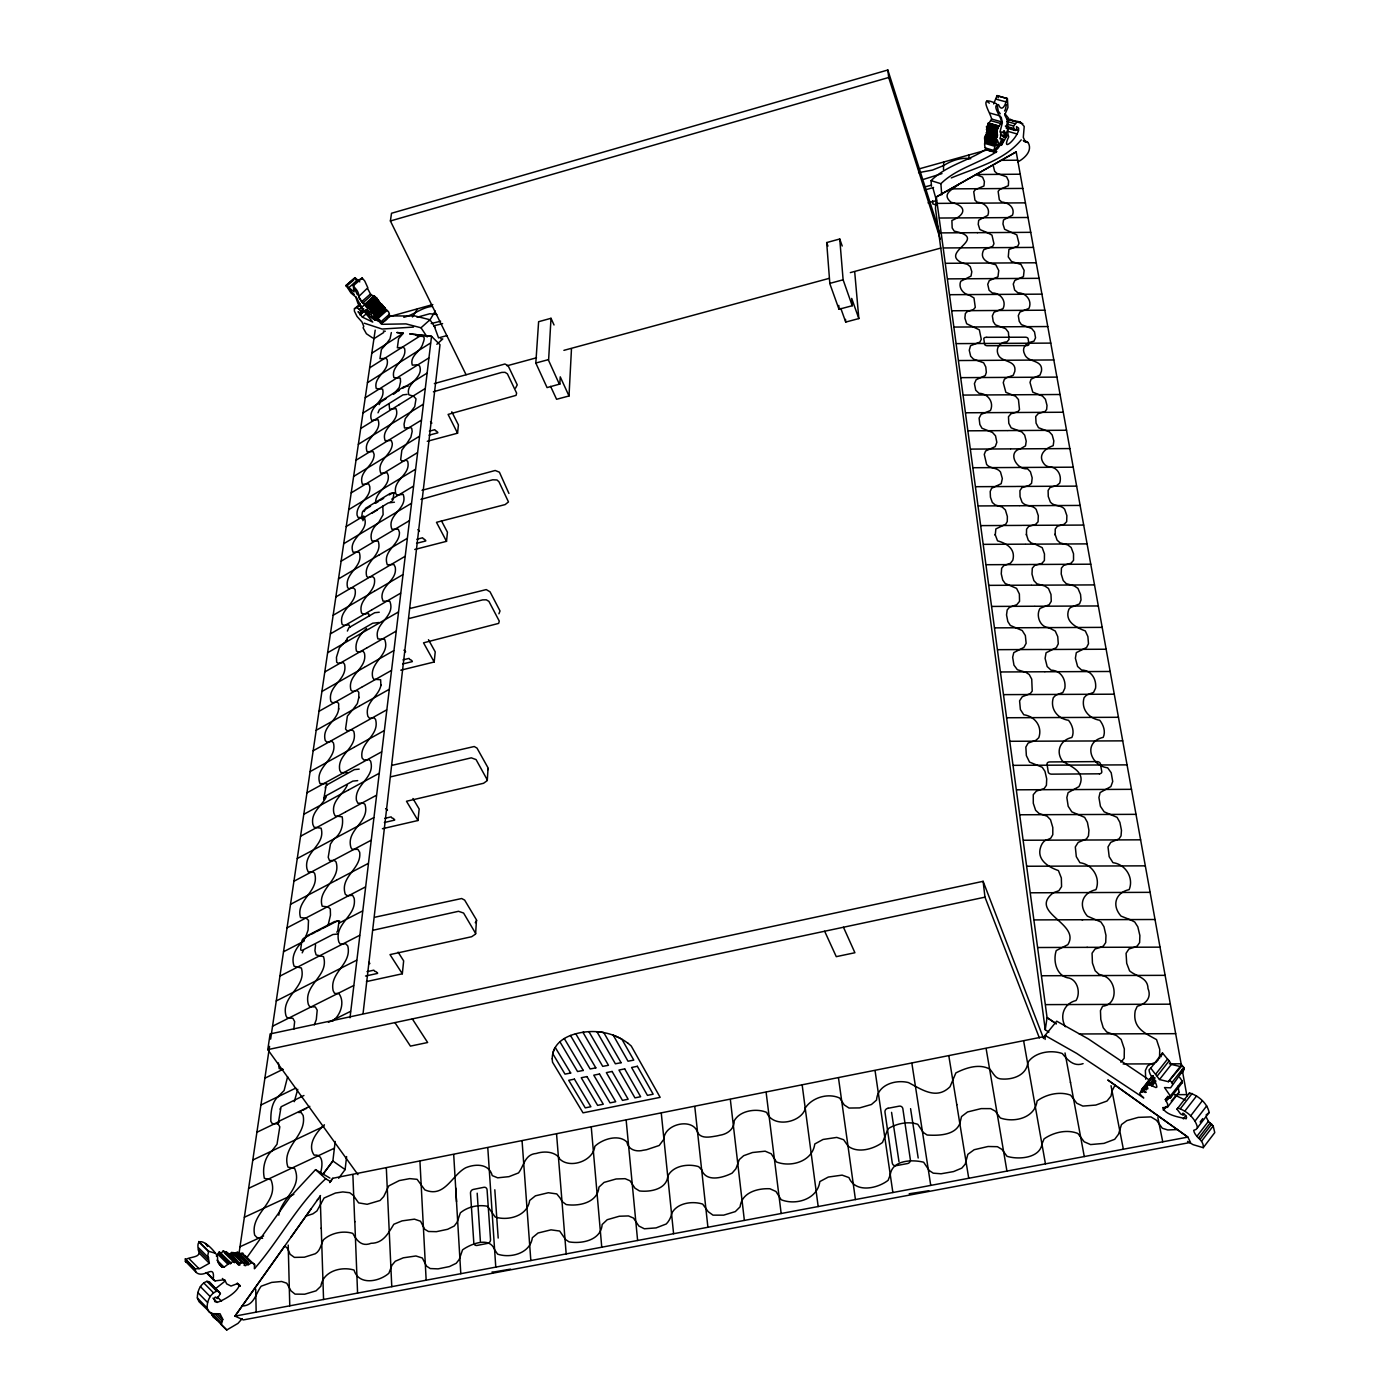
<?xml version="1.0" encoding="UTF-8"?>
<svg xmlns="http://www.w3.org/2000/svg" width="1400" height="1400" viewBox="0 0 1400 1400"><rect width="100%" height="100%" fill="white"/><g stroke="black" fill="none" stroke-linecap="round" stroke-linejoin="round"><path stroke-width="1.5" d="M993.65 103.915L997.045 95.603L1007.405 98.595L1007.947 107.485L1005.148 113.942L1008.788 118.528C1007.545 125.02 1006.653 130.445 1008.7 136.885C999.985 155.383 1020.127 135.275 1018.587 128.048L1016.505 126.56L1016.803 129.255L1013.967 130.165L1013.53 125.965L1017.065 122.08L1020.215 121.957L1024.222 126.438L1023.295 137.375L1025.43 141.89L1028.108 142.537C1032.903 150.798 1024.502 158.445 1017.695 161.98M278.127 1124.112L281.085 1106.77L303.922 1095.5M280.192 1109.483L280.192 1108.467M1181.547 1066.153L1016.19 151.883L993.055 164.938L994.665 171.343L996.993 173.407L1006.6 176.803L1008.578 181.055L1008.35 185.692L999.863 189.403L998.13 191.398L999.32 199.798L1001.665 202.02C1008.438 202.528 1015.227 207.585 1012.55 215.093L1007.895 217.612M1055.18 535.01L1055.233 529.06L1057.315 526.295L1064.175 524.265L1066.678 521.675L1066.87 515.602L1064.665 509.25C1061.043 504.525 1053.972 506.765 1050.35 502.058L1048.267 496.492L1048.11 490.438L1050.053 487.515L1056.947 485.415L1059.695 483.123C1062.145 475.615 1057.543 466.952 1049.283 466.9A7.578 4.76 6 0 1 1044.382 464.275C1037.033 455.438 1045.082 448.42 1053.185 445.69L1053.832 440.947L1052.188 434.945L1049.335 431.848L1038.502 427.7L1036.07 423.15L1035.703 416.535L1038.24 413.63L1044.977 411.565L1046.658 409.465L1047.007 405.44L1045.432 399.297L1042.51 396.078L1032.763 392.14L1030.015 382.428L1031.082 379.172L1040.025 375.043L1041.477 371.07C1043.14 359.223 1027.6 362.898 1024.66 354.235C1020.828 346.797 1027.565 342.3 1033.918 341.25L1035.545 337.838L1034.513 331.922L1031.695 328.527L1021.405 324.625L1019.235 321.352L1018.308 315.63L1019.953 312.06L1028.93 308.42C1032.517 300.632 1025.903 292.74 1017.87 292.793L1014.632 290.01L1013.267 284.043L1014.825 280.438L1023.453 276.57L1024.135 270.375L1020.985 264.477L1011.465 261.45L1008.28 256.935L1008.91 249.515L1017.8 246.155L1019.007 243.477L1016.82 234.885L1004.605 229.25L1002.96 223.965L1003.467 220.028L1007.79 217.63M358.767 697.988L358.838 692.423L357.42 690.655L355.11 690.9M302.19 952.858L303.87 949.498L332.938 934.5L338.082 934.01M303.993 939.925L305.672 936.565L334.618 921.55L339.727 921.06M986.545 126.543L996.485 129.36L997.5 134.627L987.017 131.845L986.545 126.543L988.47 125.545L988.663 123.13L999.18 126.105L1001.56 121.852C1001.245 116.532 991.165 104.983 998.498 104.632C1002.155 113.4 1006.075 103.6 1007.02 98.315M996.625 103.862C976.972 94.132 990.01 111.37 991.62 119.053L988.837 123.27M1005.917 133.298L1005.9 133.718A6.02 3.833 -72.5 0 1 1005.708 134.925L1004.675 136.815A9.31 5.915 -72.6 0 1 1004.097 137.445M219.275 1251.88L216.37 1256.115M220.255 1254.207C228.043 1265.373 235.287 1258.757 224.07 1267.193L222.075 1267.227L219.258 1264.428M278.39 1062.915L279.195 1068.602L283.203 1069.408M338.59 709.345L338.695 703.745L337.312 701.977L332.57 702.8L330.873 701.383C327.075 685.615 347.76 680.12 344.61 664.475L343.315 662.497L338.537 663.32L336.665 662.27L336.455 657.265L339.412 647.745L344.33 642.74A7.07 3.325 -48.4 0 0 347.165 639.485M323.715 799.523L326.165 785.295L354.34 769.615L359.17 769.125M325.325 788.043L325.36 787.028M1026.462 535.15L1026.568 529.218L1028.685 526.452L1035.562 524.405L1038.065 521.815L1038.31 515.707L1036.175 509.373C1032.64 504.665 1025.623 506.905 1022.053 502.215L1020.04 496.685L1019.935 490.63L1021.913 487.673L1028.79 485.59L1031.572 483.332L1032.185 477.89L1030.418 471.748L1027.495 468.773C1016.505 470.085 1007.002 452.008 1020.32 448.84M1153.267 1075.655C1145.34 1083.477 1146.757 1084.457 1147.877 1088.693C1147.212 1089.305 1143.328 1089.76 1149.207 1083.267M360.132 303.87L354.428 308.805L354.375 311.062L357.035 316.435L362.005 322L363.773 326.34L363.108 327.845L366.415 333.76L372.733 337.995M494.812 1189.773L498.19 1238.055M943.495 169.593L943.688 162.015M345.957 641.148L347.498 637.788L372.697 623.21L379.085 622.51M1159.515 1058.47L1159.743 1049.388L1156.54 1039.623C1144.92 1033.078 1132.163 1028.072 1135.225 1010.765L1137.255 1006.267C1145.55 1004.167 1151.938 997.903 1148 988.505C1147.825 977.217 1136.1 976.587 1129.572 970.847L1126.703 963.322L1126.072 953.312L1128.925 948.972L1134.507 947.222M347.375 631.05L348.915 627.69L374.71 612.727L379.243 612.238M477.19 1193.203L480.392 1241.45M357.473 294.928L354.007 287.507M361.9 279.352L362.233 278.04L364.787 281.067L367.832 287.752L358.785 296.502L361.585 301.77L367.85 305.743L376.723 297.938L378.595 301.14L369.705 308.998L371.035 311.168L380.502 303.59L385.507 308.717L376.547 317.345L379.785 320.005L380.537 323.295L382.62 324.293L405.983 323.89L421.015 327.775L427.158 336.963M362.88 520.695L364.35 517.37L388.36 502.898L394.415 502.215M364.158 511.595L365.627 508.27L390.197 493.448L394.502 492.957M378.017 412.825L379.453 409.535L402.99 394.87L407.102 394.38M379.19 404.582L380.608 401.293L404.058 386.645L408.152 386.155M222.075 1267.227L217.752 1262.188L217.455 1256.255C211.855 1246.315 194.023 1231.877 198.695 1251.303C201.495 1258.775 185.028 1256.203 185.308 1261.155L186.218 1262.345M185.15 1259.072L194.933 1268.977L196 1272.25C204.085 1279.618 215.303 1262.1 213.202 1279.618L215.075 1280.877L224.7 1279.705L226.642 1283.852L231 1286.057L236.39 1284.01L239.47 1284.71C237.825 1292.078 224.875 1299.638 217.175 1302.403L214.725 1301.528L214.27 1298.168L215.32 1297.047L217.298 1298.57L220.395 1293.582L209.388 1281.77L206.903 1281.332C200.305 1283.712 197.19 1291.342 197.365 1297.957L198.975 1301.65L211.418 1313.655L220.062 1313.778L222.775 1319.395L221.305 1324.715L226.748 1330L238.017 1323.368L242.148 1318.642M381.762 304.203L372.295 312.27L376.547 317.345M667.782 1176.403C666.488 1189.283 650.352 1192.205 639.485 1190.945L635.005 1188.197L629.983 1180.743L625.1 1178.678L616.122 1178.975L604.065 1182.405L598.938 1187.13C597.73 1202.6 579.058 1206.572 566.142 1204.543L561.995 1201.428L556.57 1134.14M1004.78 113.942L1004.78 114.117A9.485 6.003 -72.9 0 0 1004.78 115.133L1007.335 120.015L1007.125 123.742A10.29 6.545 -72.7 0 1 1006.477 125.878L1006.285 126.367M571.462 349.09L569.012 395.973L556.587 399.28L550.585 386.348M931.49 186.2L931.07 180.653L940.887 183.697C956.55 168.315 979.125 163.45 996.625 151.655C984.672 151.97 983.692 146.668 985.145 140.928L984.76 139.982C981.995 125.913 1011.972 143.045 986.37 133.91M996.135 138.705L995.05 143.798C996.765 145.04 991.358 150.518 996.625 151.655M988.033 124.705C996.03 127.558 996.87 128.765 999.18 126.105M559.825 384.055L547.067 387.59L535.815 363.037L538.615 321.703L551.005 318.29L548.59 360.395L559.055 383.495L559.808 384.213L560.245 376.845L569.012 395.973M375.62 502.968C375.078 491.558 389.795 487.358 388.238 475.44L387.135 472.71L380.783 473.218C376.023 460.32 392.578 454.983 392.297 443.293L391.3 440.475L385.158 440.685C380.223 427.245 400.977 422.065 395.973 408.537L389.672 409.342L389.06 404.338M391.352 332.588L390.058 338.765L386.207 344.05M1187.55 1141.385L1193.045 1144.64L1203.248 1147.685C1204.245 1139.862 1194.918 1137.553 1193.693 1130.36L1196.23 1129.328L1209.145 1112.562C1207.413 1103.288 1198.295 1095.5 1189.493 1092.962L1176.998 1109.185L1180.568 1113.875L1183.193 1115.188L1182.895 1113.158L1184.225 1113.91L1186.623 1117.217L1186.203 1118.757C1179.01 1117.165 1165.623 1115.153 1162.648 1107.645L1167.39 1107.365L1179.062 1092.368L1178.013 1086.12M986.317 137.935L985.408 138.88L986.248 140.175M366.415 981.592L402.325 973.788L390.005 954.608L471.66 936.722L475.597 934.045L476.49 919.905L464.642 900.095L461.668 898.52L374.85 917.227M382.41 828.73L417.988 820.505L406.49 801.255L483.543 783.282L487.27 780.605L488.075 767.918L476.998 748.09L474.215 746.515L392.297 765.275M211.418 1313.655L208.722 1311.642L207.112 1307.95C206.938 1301.3 210.07 1293.653 216.702 1291.22L219.188 1291.658M229.67 1254.155C256.2 1281.193 221.463 1248.852 230.912 1254.645C232.015 1250.672 233.642 1254.803 237.65 1252.265L247.555 1261.943L247.852 1265.145L251.773 1262.572L254.468 1264.06L254.398 1268.767C279.44 1240.207 297.15 1204.77 325.727 1178.783L330.505 1181.582M510.58 1269.135L493.22 1272.092M995.243 535.308L995.855 528.92L1005.743 524.23L1007.283 521.5L1007.352 516.46L1005.392 509.968L1002.225 507.045L995.12 504.91L992.303 502.425L990.447 497.21L990.203 491.452L991.62 488.285L1001.21 483.683L1002.33 478.555L1000.493 471.975C996.94 467.18 990.29 468.965 986.632 464.502L984.27 454.387L985.6 451.01L995.26 446.582L996.835 442.33L995.523 435.803L992.477 432.46L981.977 428.243L979.842 424.463L979.108 418.11L981.05 414.418L990.465 410.498C994.28 402.185 987.77 393.382 979.02 393.33L975.712 390.197L974.417 383.652L976.132 379.733L985.267 375.55L986.335 372.382L985.792 366.975L983.675 362.828L973.507 359.135L970.69 356.283L969.255 350.28L970.498 345.765L979.895 342.108L981.278 339.29L979.352 329.84L966.665 323.733L964.88 318.08L965.352 313.512L967.453 311.447L973.297 309.68L975.292 307.387L973.98 297.955L968.748 294.858M402.325 973.788L403.655 960.873L398.09 952.14M417.988 820.505L419.16 808.99L412.93 798.508M400.767 670.197L434.192 661.99L435.225 651.875L428.47 639.695M414.75 549.483L446.512 541.327L447.44 532.21L441.455 520.817M427.28 441.28L457.555 433.195L458.412 424.935L451.798 411.81M488.215 768.512L487.9 769.685M293.825 1029.21L294.648 1021.58L292.863 1018.255L287.28 1017.887L285.985 1015.77C280.595 995.75 307.037 987.595 301.368 968.012L294.105 966.245C290.412 956.042 296.713 946.715 303.975 940.135M476.648 920.5L475.248 922.74M338.66 1178.275L345.118 1169.578L346.605 1156.557M363.09 1013.303L440.002 344.75L431.533 336.315L409.938 333.953L431.533 336.315L350 1017.8M995.295 150.623L997.273 148.942A4.462 2.835 -72.3 0 0 997.762 148.523L1001.98 142.607A3.64 2.31 -72.4 0 0 1002.26 141.155L1001.42 139.982L1000.405 142.327A14.455 9.223 -72.4 0 1 999.845 143.605L999.32 144.357A19.705 12.495 -72 0 0 998.725 144.725L994.525 150.22M358.82 296.38C358.575 285.145 344.68 287.613 362.233 278.04L353.238 285.845L354.113 291.848L346.08 285.425L354.988 277.672L359.783 281.873M335.195 1141.455L332.868 1160.985L322.77 1174.565M385.402 309.54C393.575 312.76 386.977 321.195 380.537 323.295M244.877 1256.447L242.707 1252.983L239.05 1255.047M1006.408 104.527L1005.428 109.218A10.062 6.405 -73 0 1 1004.745 110.67L1004.57 110.985M287.63 1076.705L284.095 1090.547L277.988 1096.725M959.858 1123.377L961.538 1116.57L967.558 1111.95L981.172 1108.608L990.692 1108.625L995.312 1111.18L1000.317 1117.97C1014.528 1123.01 1035.072 1117.865 1037.085 1100.925C1046.325 1094.24 1059.73 1091.142 1070.615 1095.15L1076.81 1103.252L1082.865 1106.087L1095.78 1105.072L1106.962 1101.065L1110.987 1096.112L1112.055 1091.055M1048.862 1032.15L1045.257 1029.735L1047.06 1017.59L936.303 196.963L993.055 164.938M357.963 1174.653L267.785 1049.632L270.113 1033.935L983.115 881.317L1043.578 1038.52M466.06 374.692L390.39 220.972L391.527 213.255L887.827 70L939.977 233.485M238.735 1255.362L269.57 1046.413M270.637 1039.115L375.2 330.137M315.56 944.755L314.93 950.705L316.102 954.905L323.505 956.655C329.507 976.273 302.873 984.462 308.368 1004.447L309.662 1006.618L315.332 1006.95L317.205 1010.188L316.295 1019.655L314.3 1024.87M370.825 310.485L379.75 302.523L378.595 301.14M379.75 302.523L380.415 303.572M1042.002 1143.905L1044.068 1138.882C1053.465 1132.337 1067.045 1129.047 1077.913 1133.51L1084.195 1141.805L1090.582 1144.57L1103.97 1143.38L1114.733 1139.285L1118.513 1134.21L1121.47 1124.568L1126.825 1120.63L1138.217 1117.392L1150.957 1116.903L1156.523 1120.297L1162.315 1128.243L1167.757 1129.975L1177.312 1129.555L1187.847 1137.097L1190.507 1142.435L243.32 1319.92L234.973 1316.123L284.97 1245.703M194.933 1268.977L200.235 1268.4L209.352 1263.273L207.83 1255.222L208.653 1251.285L215.355 1253.245M320.652 1172.587C322.368 1166.392 323.977 1153.898 314.142 1155.14C306.81 1144.815 316.505 1132.005 324.398 1124.778M847.98 1146.023C857.605 1153.653 873.233 1149.225 882.49 1142.47L887.915 1129.118A17.168 16.468 -53.6 0 1 889.21 1128.033C897.715 1123.342 908.425 1121.12 917.77 1124.305L923.265 1132.425L927.115 1135.015C938.123 1135.75 955.273 1135.47 959.858 1123.43M1041.985 1144.045C1039.885 1158.325 1018.22 1159.865 1007.02 1156.295L1001.928 1149.4L997.413 1146.688L988.067 1146.495L974.19 1149.715L967.837 1154.335L965.212 1164.17L961.8 1168.125L953.575 1171.572L941.062 1173.778L933.24 1173.165L929.25 1170.54L923.65 1162.227C913.062 1159.515 893.218 1159.725 890.452 1173.672A14.77 14.123 -58.6 0 1 890.295 1174.705L888.125 1180.305C877.345 1188.705 855.4 1193.342 848.96 1177.592L842.117 1175.125L828.31 1177.05L819.822 1181.582C817.565 1199.188 795.935 1205.663 781.218 1199.748L775.95 1191.487L769.913 1188.757C757.418 1188.145 741.668 1192.59 740.11 1206.818L735.315 1211.595L723.678 1215.148L713.003 1215.148L708.207 1211.7L702.678 1204.105C692.335 1200.763 676.883 1202.898 671.633 1213.555C671.212 1216.932 668.99 1221.29 666.242 1223.985L656.093 1227.905L644.35 1228.78L638.837 1225.998L633.447 1218.035L628.477 1215.935L619.308 1216.233L607.215 1219.715L602.157 1224.51C601.003 1240.19 582.032 1244.092 569.048 1241.87L565.6 1239.56L559.668 1231.038L551.023 1229.847L538.055 1232.998L532.35 1237.74C530.233 1253.368 510.668 1258.565 497.613 1254.138L494.655 1249.797A14.63 12.88 -62.9 0 1 494.252 1248.8C488.688 1236.392 470.173 1244.355 462.543 1249.868L459.218 1259.475L456.225 1263.29L449.452 1266.562L438.078 1268.873L430.238 1268.557L426.493 1266.09L422.328 1258.005L415.94 1255.975L403.322 1257.812L395.308 1261.225L391.947 1265.233L388.885 1273.248C379.137 1281.84 358.715 1285.725 354.043 1270.062C341.233 1266.125 322.963 1271.235 320.88 1286.215L316.067 1290.835L304.71 1294.212L295.05 1294.125L290.99 1290.852L286.773 1283.222L281.645 1281.49L271.688 1282.4L261.188 1286.197C255.535 1293.635 254.432 1305.658 242.112 1306.043M294.297 1101.678L297.745 1089.288M1152.847 1076.828C1147.755 1078.648 1146.67 1090.582 1142.295 1089.252L1141.578 1089.568C1147.877 1095.307 1133.195 1088.413 1143.765 1097.967L1076.722 1053.413L1045.047 1035.457L1056.703 1021.178L1088.377 1038.94L1149.82 1080.328M223.982 1252.072L223.37 1250.725L220.535 1254.102M227.623 1254.523L228.34 1253.438L228.585 1255.17M367.85 305.743L369.705 308.998M220.43 1253.578L219.293 1252.055L229.46 1262.222M358.89 697.13L357.368 703.57L352.66 709.852M338.713 708.488C337.767 721.07 321.598 726.267 325.203 740.442L326.865 742.175L331.905 741.3L333.445 742.962C337.645 759.535 313.775 767.253 320.005 783.65L324.467 783.633A7.56 3.728 -50.2 0 1 327.338 784.84M278.775 1215.2C281.085 1198.557 303.1 1187.882 294.648 1168.493L287.945 1167.127C280.945 1146.618 307.142 1135.767 303.135 1115.45L301.175 1112.528L298.252 1112.405M956.795 1104.775L948.85 1056.02M663.915 1139.11C664.125 1124.007 692.965 1117.148 697.602 1132.477C701.207 1139.215 710.395 1136.94 716.45 1135.995A56.962 52.255 -52.9 0 0 719.81 1135.243C727.282 1134.175 734.405 1129.065 734.178 1120.928C739.62 1110.533 756.613 1107.96 766.675 1112.44C772.782 1127.805 799.102 1123.203 804.808 1110.007M374.727 319.812C369.757 316.925 371.683 314.65 371.56 313.933C367.797 308.822 361.428 307.842 369.793 314.79M985.95 137.252L995.855 140.123M958.37 184.502C953.558 189.175 940.66 193.532 951.002 202.248C967.155 206.115 966.017 214.742 951.895 220.465L952.175 227.973L954.24 231.157C990.71 238.718 937.352 252.14 962.815 263.183M1146.74 1083.95C1152.392 1086.418 1147.3 1083.757 1155.962 1087.572L1156.89 1087.03C1156.085 1080.293 1149.505 1076.618 1149.033 1069.862L1150.765 1068.165L1159.498 1079.523L1168.335 1081.693L1180.217 1066.52L1182.038 1065.365L1183.752 1067.43L1184.26 1068.812L1170.575 1087.835L1164.52 1087.572L1170.382 1096.06L1170.523 1097.81L1165.307 1099.525L1167.653 1104.005L1167.39 1107.365M381.027 684.688C379.225 696.692 364.158 702.082 367.85 716.275L369.46 718.253L374.115 717.815L375.567 719.46C380.012 735.805 359.118 742.175 362.075 757.942L363.93 760.008L369.092 759.64L370.615 761.215C375.533 777.91 354.235 784.385 356.422 800.258L357.892 803.25L363.125 803.128L364.945 804.3C370.493 822.202 345.433 829.447 350.998 847.735L352.363 849.433L357.858 849.31L359.678 852.197C361.9 869.015 339.465 876.383 345.293 894.267L347.252 895.65L352.642 895.335L354.165 898.292C357.192 916.265 333.725 923.178 338.817 941.955L340.287 944.142L345.73 943.757L347.795 945.998C352.17 964.53 329.123 972.265 333.165 990.727L334.547 993.317L336.787 993.58M1184.26 1068.812L1182.405 1072.663L1180.743 1073.135M1112.072 1090.915L1115.03 1085.14L1177.312 1129.555M230.125 1263.972C233.957 1258.775 236.547 1262.975 238.473 1264.9M1001.56 144.865L1003.625 139.737M985.653 135.923L996.083 138.653L996.275 136.763M663.933 1139.163L659.207 1145.48L646.712 1149.663A56.822 51.38 -54.8 0 1 643.387 1150.222C636.545 1152.112 628.215 1149.908 626.92 1142.068C618.817 1133.842 602.28 1139.057 594.825 1146.355C593.163 1161.615 568.715 1169.332 559.142 1158.36M323.733 798.508L325.325 796.163L352.835 781.113L357.7 780.622M278.145 1123.115L279.895 1120.788L309.838 1106.35M364.928 304.203L374.132 295.925L376.6 297.955M347.27 785.067C343.192 794.78 331.293 800.485 333.848 813.067L335.09 815.903L342.195 816.847C343.665 824.915 341.127 834.155 334.023 838.863M328.16 924.998L330.47 915.163L330.312 909.02L328.055 906.955L322.175 906.203C316.838 888.633 341.723 880.163 336.035 861.91L334.408 860.492L329.507 860.562L328.213 857.308L330.418 844.113L333.918 838.933M326.392 796.512C322.14 806.12 310.467 811.93 312.865 824.442L314.09 827.242L321.108 828.205C325.955 845.233 303.59 851.655 306.933 868.718L308.192 871.92L312.988 871.885L314.615 873.32C320.005 891.503 295.312 899.938 300.51 917.525L306.338 918.295L308.507 920.377L308.088 930.055L305.165 938.438M1008.648 127.75L1007.387 131.197L1017.292 134.032M805.157 1108.188L804.72 1109.413M1100.557 947.345L1103.375 946.05L1105.72 942.55L1105.965 935.358L1103.97 926.695L1100.943 922.023L1087.345 916.125C1077.457 904.365 1083.355 892.465 1095.972 889.648C1100.82 877.94 1092.56 864.343 1079.943 862.715L1076.303 856.66L1075.322 846.93L1078.175 842.415L1086.47 838.95L1088.465 835.887L1088.938 830.305L1087.415 822.343L1084.65 817.372L1071.805 811.86L1068.182 806.278L1066.852 797.58L1068.095 792.645L1078.962 786.625C1086.663 772.398 1071.682 766.885 1062.477 761.11C1055.145 751.065 1060.727 739.847 1071.892 737.468C1074.587 731.78 1072.295 724.938 1068.533 720.317C1057.682 718.673 1049.807 708.96 1053.325 697.69L1055.757 695.222L1062.88 692.475L1064.858 688.205C1066.135 679.087 1060.535 670.337 1051.068 670.163L1047.165 666.558L1045.1 658.367L1046.062 652.785L1056.388 647.605L1058.278 643.825L1057.752 636.615L1055.267 631.05L1048.653 627.62M247.555 1261.943C237.737 1262.922 242.235 1266.965 230.598 1253.035M508.935 493.43L499.415 472.202L495.198 470.488L422.012 490.315M995.435 141.225L995.488 143.045L996.572 142.748A3.36 2.135 -72.4 0 0 996.8 142.24L996.678 140.84L985.53 138.355M1003.502 137.55C1006.163 134.925 1004.553 127.172 1002.96 132.702C1000.93 129.675 999.933 135.695 1000.93 135.923C998.375 141.907 1001.613 136.588 1003.398 139.843M346.08 285.425L350.928 292.915L355.688 296.905L358.015 303.625L372.733 322.07L362.425 317.152L358.033 311.692L361.13 313.705L364.455 310.328M393.89 393.82L399.262 387.502L400.558 381.797L400.312 378.158L393.89 377.598C390.408 365.488 407.33 360.588 404.582 348.547L403.428 347.34L397.355 347.812L398.58 338.713L403.322 333.217L397.075 332.535M998.55 128.065L996.485 129.36M667.765 1176.245C672.892 1165.57 688.31 1163.418 698.635 1166.655L701.593 1169.717M1003.52 136.097L1003.608 135.957A3.325 2.117 -72.5 0 0 1003.958 134.942L1004.062 134.242A6.265 3.973 -72.5 0 0 1004.028 133.018L1003.905 131.39M805.227 1108.03C812.175 1097.39 828.275 1092.717 839.72 1098.09L844.253 1104.95L849.048 1108.047L859.582 1107.908L871.447 1104.495L876.54 1100.085C877.485 1084.755 895.457 1079.33 908.425 1082.568C921.48 1089.235 936.337 1100.4 950.04 1086.715L955.868 1072.925C965.773 1067.85 979.16 1063.37 989.642 1069.04C993.072 1072.4 994.7 1078.105 1000.16 1078.84C1011.71 1080.257 1026.515 1075.795 1027.862 1062.495C1034.705 1052.082 1051.207 1049.58 1062.285 1053.553C1067.517 1059.835 1073.608 1067.045 1083.092 1063.632M931.07 180.653C946.54 165.06 969.395 160.702 986.738 148.75M429.59 320.582L435.295 311.045M842.205 246.015L839.738 238.998L826.683 242.568L829.85 283.745L838.985 309.26L852.32 305.707L851.707 298.428L858.83 318.57L845.722 322.07L840.84 308.438M1005.165 137.567L1006.583 132.125L1003.625 137.287M240.485 1262.748L239.662 1264.235L229.688 1254.365M412.457 317.012L417.533 308.805M997.045 136.43C1000.038 130.778 970.795 131.338 997.623 135.73M839.055 309.312L838.793 305.41M1176.998 1109.185L1177.785 1108.065C1186.587 1110.69 1195.67 1118.443 1197.507 1127.735M1188.688 1094.1L1189.493 1092.962M316.96 1200.57L320.512 1195.53M291.043 1237.127L310.852 1209.18M329.683 1182.58L332.797 1178.275L1046.377 1036.158M317.748 1199.485L234.973 1316.123L1187.847 1137.097L1108.275 1080.328M330.277 1181.81L332.797 1178.275M271.863 1150.975L277.007 1144.29L279.808 1126.825L277.97 1123.727L272.352 1123.727L270.83 1121.347C270.725 1112.86 271.39 1102.938 277.918 1096.76M322.473 1174.932L332.868 1160.985L345.118 1169.578M1201.62 1141.105L1213.188 1125.985L1208.392 1121.382L1206.275 1117.165M1203.248 1147.685L1214.763 1132.6L1213.188 1125.985M1196.825 1136.467L1208.392 1121.382M1198.523 1138.148L1210.108 1123.045M1200.15 1139.233L1211.717 1124.112M1195.023 1121.068L1206.712 1105.877M1200.15 1121.977L1202.722 1118.618M1183.332 1118.915L1185.922 1115.555M1190.578 1115.975L1202.267 1100.803M1180.445 1108.59L1192.153 1093.47M1184.82 1111.145L1196.528 1095.99M1163.225 1109.938L1165.815 1106.612M1163.54 1110.182L1166.13 1106.875M1171.24 1101.013L1179.062 1092.368M1172.395 1084.02L1171.888 1082.638L1183.752 1067.43M1165.307 1099.525L1167.915 1096.2M1165.658 1100.382L1168.265 1097.04M1166.305 1101.153L1182.142 1080.957L1179.727 1077.475M1170.523 1097.81L1182.265 1082.707L1182.142 1080.957M1168.335 1081.693L1182.23 1065.4M1141.578 1089.568L1151.955 1076.355M1140.737 1091.3L1152.672 1076.023M1142.12 1090.74L1153.355 1076.46M1146.32 1086.138L1148.928 1082.812M1155.63 1074.203L1167.513 1059.1L1162.472 1052.94L1160.967 1056.825M1149.523 1084.475L1154.807 1077.37M1149.75 1084.493L1153.74 1079.365M1149.627 1085.07L1154.86 1078.42M1149.785 1085.315L1152.392 1081.99M1157.31 1075.918L1169.175 1060.797L1167.513 1059.1M1150.993 1085.053L1154.913 1080.047M1152.025 1086.068L1155.945 1081.062M1159.498 1079.523L1171.345 1064.42L1169.175 1060.797M1150.765 1068.165L1162.472 1052.94M1209.145 1112.562L1206.047 1115.013M381.01 303.66L371.665 311.5M1120.875 1062.233L1124.2 1058.225L1124.322 1048.898L1121.155 1039.447L1116.483 1035.545L1106.77 1032.028L1103.235 1027.775L1100.803 1019.515L1100.453 1010.608L1102.605 1006.25C1119.09 1004.465 1116.71 979.178 1102.71 975.555M366.572 628.512C360.22 634.27 354.305 641.707 356.405 651.035L358.312 652.015L363.125 651.192L364.438 653.188C367.71 668.798 346.955 674.293 350.91 690.043L352.625 691.477L355.058 690.935M234.955 1253.612L237.125 1253.735M377.02 299.075L368.165 307.002M1158.342 1059.748L1156.015 1062.285L1151.395 1063.877M329.91 1178.065L315.56 1169.63L289.957 1197.175L247.345 1256.938M405.685 444.938L401.835 450.222L400.662 459.812L402.045 461.125L406.192 460.233L407.68 461.282C411.162 474.793 392.892 479.377 395.605 492.905L396.533 494.988L403.183 494.375C408.433 508.83 386.33 514.587 391.877 529.218L398.317 529.288L399.455 532.298C399.928 544.95 382.13 550.725 387.31 564.76L393.942 564.497L395.255 567.192C397.495 580.475 381.01 585.008 382.007 597.747L383.023 601.125L389.812 601.3C396.13 617.137 372.908 623.455 377.895 638.89L384.615 639.31C390.845 654.885 369.267 661.938 372.68 677.303L373.713 679.28L380.625 679.718L380.905 685.545M406 444.745L410.882 437.185L412.178 431.392L411.74 428.348L410.358 427.525L404.495 428.015L404.04 424.183L405.283 418.635L410.672 412.002M378.402 522.988L383.11 514.657L382.812 506.048M1021.248 139.825C1003.485 161.053 975.748 167.755 951.283 177.923M238.28 1263.325L226.047 1251.67L224.595 1252.983L234.465 1262.712M943.6 165.567C951.283 160.633 961.572 157.028 970.76 158.725M386.172 344.085L381.412 349.44L379.96 358.68L385.91 358.348L387.1 359.467C389.882 371.578 373.047 376.39 376.267 388.535L382.602 389.13C385.84 401.695 368.918 405.912 371 418.39L371.805 420.385L373.887 420.35M498.907 613.795L500.028 610.977L490.035 591.815L486.238 589.593L410.305 608.405M560.122 1041.6L559.51 1042.142A38.955 23.853 1.4 0 0 555.608 1046.85L555.153 1047.585A54.005 33.04 1.2 0 0 552.265 1058.82M436.835 344.295L442.767 338.957L440.738 338.8M378.297 523.075C372.942 527.03 369.32 534.485 371.928 540.96L378.175 541.065C383.197 555.625 362.967 561.767 366.678 576.222L367.85 577.483L372.61 576.572L374.342 578.27C377.142 592.76 357.227 598.202 361.567 613.06L363.3 614.075L368.463 613.532L369.547 616.017M421.015 327.775L429.975 319.76L435.067 327.408M376.652 316.54L385.507 308.717M377.178 317.87L386.19 310.065M378.245 318.185L387.1 310.363M380.713 321.947L389.55 314.125M381.203 323.767L390.04 315.945L414.908 315.945L429.975 319.76M362.425 317.152L366.835 313.285M379.575 302.295L370.475 310.17L379.697 302.4M371.035 311.168L379.908 303.38M371.262 311.325L380.135 303.52M371.717 311.64L380.52 303.695M381.64 304.098L372.067 311.447M373.17 312.76L382.025 304.955M382.463 304.99L373.31 312.953M373.748 313.04L382.62 305.217M373.957 313.618L382.83 305.812M374.238 313.95L383.092 306.145M375.078 315.963C371.21 312.183 387.152 305.13 384.317 308.473M375.025 314.668L384.283 306.967M375.463 316.277L385.14 307.842M410.725 411.967L414.733 406.613L416.01 398.895L413.56 396.183L408.887 394.817C404.88 383.303 424.043 378.28 419.632 366.082L417.935 364.77M362.74 303.012L371.613 295.225L374.132 295.925M354.428 308.805L360.447 305.55M357.507 308.123L359.31 309.453L363.72 305.585M365.558 303.957L374.395 295.977M365.697 304.15L374.588 296.345M365.89 304.308L374.78 296.502M366.223 304.868L375.113 297.062M366.135 305.375L375.165 297.22M361.515 312.9L360.745 311.238L363.703 308.665M366.783 305.83L375.655 298.043M368.287 306.565L377.178 298.76M361.13 313.705L364.07 311.132M359.957 314.93L364.368 311.062M368.637 307.58L377.51 299.793M369.005 307.808L377.877 300.002M369.442 307.912L378.315 300.108M369.582 308.088L378.455 300.283M369.775 308.438L378.648 300.632M361.585 301.77L370.475 293.983L367.692 288.715M352.502 709.94L347.375 716.117L345.537 729.12L347.235 730.835L352.293 729.942L353.868 731.587C358.05 748.125 336.63 754.075 339.762 770.28L341.127 772.66L347.48 772.625M348.442 287.963L357.35 280.192M346.185 285.495L355.11 277.743M346.238 286.493L353.675 280.017M332.64 1021.125C340.533 1015.297 345.135 1002.155 339.01 993.738L337.19 993.37M224.315 1281.735L215.075 1289.05M271.793 1151.01C264.442 1157.415 262.238 1169.21 264.39 1178.345L270.953 1179.693C279.965 1202.425 249.585 1213.013 254.678 1235.132L256.953 1237.565L262.588 1238.335M1001.438 145.32L1007.212 135.31L1005.252 137.393M245.402 1262.783L244.037 1265.163L245.315 1265.705A4.777 3.08 -47.5 0 0 245.963 1265.477L247.03 1263.43L235.515 1253.087M943.583 165.585L932.4 170.1L918.575 172.673M515.585 388.062L517.247 384.877L508.077 365.645L504.927 364L434.35 383.565M1182.265 1082.707L1180.62 1083.215M360.675 428.54L399.438 404.512M373.922 338.73L383.74 332.483M371.787 353.203L402.832 333.515M369.635 367.85L421.33 335.178M367.447 382.707L430.517 343.035M365.225 397.775L428.715 358.033M362.967 413.035L381.447 401.52M382.165 401.082L385.998 398.685M393.47 394.03L396.777 391.965M398.125 391.142L399.368 390.373M402.64 388.342L426.895 373.223M398.983 404.793L425.058 388.623M433.405 391.773L501.76 372.4L505.05 372.33L507.412 373.852L516.617 393.102L516.093 395.36L448.088 414.418L457.555 433.195M358.348 444.308L423.185 404.303M356.002 460.25L421.277 420.21M353.623 476.455L419.335 436.328M351.19 492.887L417.375 452.707M348.723 509.617L415.398 469.315M370.562 506.24L364.105 510.142A2.363 1.05 -47.1 0 0 362.303 512.663L361.55 518.175A2.363 1.067 -47.1 0 0 363.142 518.56L364.578 517.685M375.322 503.352L378.735 501.287M380.45 500.255L383.688 498.295M389.27 494.9L392.332 493.062A2.363 1.067 -46.7 0 1 393.785 493.605L393.102 499.082A2.363 1.067 -46.8 0 1 392.158 500.815M372.33 513.012L377.405 509.95M389.953 502.373L391.125 501.673M564.025 1038.712L564.673 1038.328A32.357 19.845 1.4 0 1 569.87 1035.773L570.64 1035.457M346.22 526.54L363.755 516.005M391.755 499.17L413.368 486.185M983.132 217.77L978.688 220.29L978.233 224.332L979.86 229.53L987.105 232.593M996.958 136.343L987.053 133.49M343.7 543.725L411.32 503.37M420.963 499.398L462.577 487.655M341.11 561.207L409.238 520.765M338.502 578.935L379.137 554.925M379.295 554.872L407.12 538.44M335.842 596.977L404.967 556.395M333.148 615.282L374.325 591.255M374.57 591.15L402.78 574.683M330.4 633.885L371.892 609.822M372.137 609.683L400.558 593.215M327.618 652.75L369.373 628.688M369.688 628.53L398.3 612.045M324.783 671.947L366.87 647.867M367.22 647.71L396.007 631.225M321.912 691.477L364.297 667.38M364.665 667.17L393.68 650.668M1016.19 151.883L936.303 196.98L935.462 208.477L1045.257 1029.735M318.973 711.322L361.637 687.242M362.075 687.015L391.3 670.512M316.172 730.293L359.152 706.212M359.608 705.933L389.043 689.43M313.162 750.785L356.527 726.653M356.895 726.46L386.575 709.923M409.15 618.485L482.633 599.883L486.308 599.812L488.915 601.37L499.258 621.075L498.68 623.385L423.535 642.827L434.192 661.99M354.165 747.233L384.09 730.695M310.082 771.628L353.797 747.477M924.455 190.155L933.555 187.46M306.967 792.803L351.015 768.653M351.348 768.46L381.553 751.887M303.783 814.327L348.233 790.142M348.512 790.003L378.98 773.413M300.545 836.255L345.363 812.07M345.642 811.878L376.355 795.305M297.273 858.532L373.678 817.653M293.912 881.265L370.965 840.332M336.63 880.058L368.2 863.45M290.517 904.33L336.525 880.128M390.967 776.773L471.293 757.837L476.07 759.587L487.34 780.01M305.848 1108.765L306.547 1108.398M287.035 927.85L365.382 886.97M283.517 951.773L304.098 941.132M338.835 923.212L362.512 910.98M309.75 935.113L304.255 937.93A2.853 1.47 -52.2 0 0 301.858 941.08L300.703 948.955A2.87 1.488 -52.3 0 0 302.26 950.25L302.82 949.97M311.5 934.203L315 932.417M316.505 931.648L320.967 929.355M322.438 928.602L337.05 921.095A2.87 1.488 -51.9 0 1 338.887 922.145L337.838 930.002A2.87 1.505 -52 0 1 336.787 932.19M279.93 976.115L359.59 935.375M276.255 1000.965L356.615 960.225M272.527 1026.235L353.57 985.583M328.44 1022.35L350.473 1011.413M373.363 930.178L458.517 911.295L463.593 913.045L475.65 933.45M264.863 1078.21L282.625 1069.495M260.908 1105.02L295.803 1088.08M256.9 1132.267L278.74 1121.767M299.547 1111.793L301.192 1111.005M302.942 1110.148L304.588 1109.377M252.805 1160.023L323.942 1126.265M248.623 1188.337L334.075 1148.35M244.37 1217.248L293.842 1194.358M1047.462 839.702L1050.717 838.215L1052.8 834.68L1052.8 827.488L1050.507 819.718L1047.078 816.165L1039.097 813.488L1035.632 810.303L1033.288 803.285L1033.27 794.675L1036.35 791.105L1044.207 788.515L1046.413 785.33L1046.71 778.907L1044.977 771.33L1042.212 767.253L1029.525 762.09L1026.358 755.615L1025.85 747.075L1028.142 743.05L1035.877 740.337L1038.783 737.747C1042.72 726.477 1034.828 716.258 1023.767 714.753L1020.39 709.52L1019.585 700.84L1022.297 696.71L1030.19 693.683L1032.22 691.075L1031.73 679.157L1029.245 674.538L1025.972 672.385L1017.363 669.707L1013.95 665.122L1012.655 657.282L1013.775 652.628L1023.908 647.395L1026.13 643.335L1025.36 635.53L1022.227 630.543L1010.345 625.468L1007.842 621.565L1006.53 614.933L1007.195 609.928L1009.435 607.337L1016.803 604.678L1019.55 601.352L1019.375 594.003L1016.575 588.385L1005.148 583.45L1002.733 580.038L1001.262 573.86L1001.63 568.278L1003.783 565.635L1010.415 563.308L1012.795 560.227C1015.892 548.8 1006.477 543.288 997.535 540.855L995.12 534.45M240.013 1246.752L263.637 1235.955M941.972 173.6L923.72 179.305M1053.43 892.745L1058.89 890.697L1061.568 886.655L1061.34 877.957L1058.418 870.572C1048.67 867.23 1036.63 859.88 1040.498 847.613C1041.477 844.288 1043.403 840.805 1046.885 839.702M1134.612 947.222L1137.255 945.998L1139.618 942.602L1139.88 935.55L1137.815 926.817L1134.735 922.005L1129.993 919.59M1160.023 947.153L1087.013 947.345M1151.307 1063.877L1147.562 1065.96L1145.375 1070.475L1145.707 1079.225M996.118 145.495L998.148 144.043A17.938 11.357 -72.2 0 1 998.62 143.115L997.15 139.668M373.94 420.315L378.017 419.615C382.935 433.108 362.355 438.287 367.062 451.727L373.082 451.605L374.115 454.335C374.395 466.095 357.875 471.398 362.425 484.33L368.69 483.875L369.775 486.535C371.28 498.785 355.88 502.985 357.053 515.043L358.12 517.562L364.158 517.265C370.335 531.528 347.515 538.038 353.01 552.142L359.223 552.247C364.14 566.808 344.015 572.985 347.55 587.423L348.67 588.718L353.36 587.86L355.075 589.54C357.787 604.065 337.96 609.49 342.108 624.33L343.822 625.363L348.915 624.837L350 627.253M377.213 318.273L375.585 317.887A16.782 6.282 48.3 0 0 374.868 317.328L373.467 314.072M417.078 317.257L429.817 313.74L436.922 314.527M1020.39 448.84L1025.517 445.865L1026.217 441.158L1024.678 435.12L1021.895 432.005L1011.132 427.84L1008.788 423.308L1008.472 416.692L1011.01 413.787L1017.783 411.74L1019.498 409.64L1018.447 399.507L1015.578 396.252L1005.865 392.332L1003.257 382.672L1004.325 379.4L1006.512 377.755L1013.25 375.27L1014.808 371.35C1016.575 360.203 1003.03 362.53 998.795 355.793C994.77 349.02 999.408 342.002 1006.915 341.898L1008.998 339.517L1008.403 332.185L1005.655 328.72L995.382 324.817L993.248 321.562L992.355 315.875L994.017 312.252L1003.047 308.63C1006.757 300.965 1000.352 292.863 992.285 292.967L989.083 290.22L987.735 284.287L989.257 280.63L997.972 276.78L998.743 270.533L995.785 264.688C988.54 263.305 978.757 259.385 983.762 249.725L992.688 246.365L993.965 243.757L991.97 235.13L987.245 232.627M403.812 317.293C413.963 314.983 421.767 307.317 432.425 306.355M1100.382 947.345L1095.045 949.007L1092.07 953.19L1092.438 963.042L1095.15 970.743L1098.877 974.225L1102.605 975.555M1053.342 892.745C1027.6 912.73 1081.29 923.335 1067.815 944.667L1056.248 950.565C1052.73 960.942 1056.597 976.727 1069.233 978.075C1078.017 980.665 1080.625 993.475 1076.023 1000.528C1064.14 1003.433 1059.275 1015.665 1065.347 1026.725M390.39 220.972L888.702 77.49L887.827 70M431.41 423.342L431.795 423.238A6.895 5.32 7.4 0 0 431.533 422.608L430.517 421.697M440.615 321.23L431.2 323.54M388.535 316.89L432.81 304.553M918.558 169.032L987.892 149.678M433.685 325.902L442.592 323.61M446.95 335.58L438.55 337.89L434.175 325.955M928.06 202.912L936.46 200.602L932.873 187.827M419.002 531.352L419.422 531.247A7.228 5.39 6.8 0 0 419.125 530.6L417.848 529.62M931.35 185.202L925.645 186.707M507.045 365.785L536.515 357.787M563.903 350.35L829.273 278.338M850.325 272.615L940.887 248.045M535.815 363.037L548.433 359.625M829.798 283.395L843.115 279.79L839.738 238.998M305.935 1216.127L312.9 1213.835L316.925 1210.965L324.082 1198.015L335.457 1193.028L342.825 1191.925L349.72 1192.73L353.36 1195.477L358.61 1202.88L367.185 1204.297L380.047 1200.5L383.723 1196.58L388.78 1185.905L399.297 1180.568L409.78 1178.625L417.095 1179.325L424.812 1189.86C444.588 1198.365 451.727 1175.3 465.623 1167.81C475.387 1163.645 489.055 1163.505 492.24 1175.597L497.665 1177.82L508.988 1176.648L518.508 1172.92C524.02 1165.938 524.633 1154.37 536.218 1153.477C543.445 1151.185 552.633 1151.29 558.355 1156.68M429.363 431.165L434.822 429.695L435.575 430.85A7.367 5.67 7 0 1 436.38 431.025L437.797 432.39A4.253 3.29 7.1 0 1 437.745 432.863L429.047 435.172M405.16 651.928L405.598 651.805A7.63 5.425 6.2 0 0 405.283 651.175L403.935 650.178M575.312 1033.918L576.012 1033.725A36.977 22.662 1.4 0 1 582.89 1032.307L583.608 1032.185M462.963 487.567L492.73 479.798L496.983 479.972L498.96 481.775L508.48 501.935L505.155 504.577L436.485 522.322L446.512 541.327M416.57 543.322L425.705 540.977A4.48 3.325 6.5 0 0 425.74 540.505L424.252 539.122A7.735 5.74 6.5 0 0 423.412 538.947L422.625 537.775L416.885 539.262M386.96 810.39L387.415 810.267A8.138 5.46 5.6 0 0 387.082 809.62L385.648 808.622M977.322 232.68L1030.733 232.33M402.973 659.89L409.01 658.403L409.85 659.575A8.138 5.775 5.9 0 1 410.725 659.75L412.3 661.15A4.707 3.342 6 0 1 412.265 661.622L402.658 663.985M369.355 963.708L369.845 963.585A8.627 5.442 5.1 0 0 369.477 962.938L368.918 962.308M384.685 818.387L391.108 816.883L392.017 818.072A8.68 5.81 5.4 0 1 392.963 818.247L394.642 819.648A5.022 3.36 5.4 0 1 394.608 820.12L384.37 822.5M365.523 976.028L377.527 973.42A5.337 3.342 4.9 0 0 377.58 972.947L375.777 971.547A9.205 5.775 4.9 0 0 374.762 971.355L373.8 970.183L367.01 971.67M983.203 217.77L987.822 215.373C990.71 207.97 984.095 202.633 977.27 202.23L974.942 200.077L973.735 191.695L975.415 189.612L983.972 185.99L984.392 181.492L982.572 177.135L976.045 174.528L1020.233 174.213M267.785 1049.632L984.97 897.155L1039.36 1037.908M909.195 1193.763L928.83 1190.735M417.9 364.77L412.283 365.137C409.43 355.46 420.963 351.61 422.922 343.42C427.56 331.817 418.267 339.115 415.817 334.582M413.525 327.092L382.06 329.035L364.21 323.172M588.91 1031.66L608.475 1065.295L602.718 1066.362L582.925 1032.29A34.335 21.052 1.4 0 1 588.91 1031.66L589.872 1031.608A34.422 21.105 1.4 0 1 596.628 1031.695L597.538 1031.748A34.475 21.14 1.4 0 1 603.593 1032.57L604.66 1032.78A38.955 23.87 1.4 0 1 612.675 1035.02L613.812 1035.44A53.917 32.9 1.5 0 1 627.883 1043.227M1020.215 121.957L1007.125 119.297L1022.805 123.62M1081.92 919.748L1155.035 919.502M943.512 247.957L1033.462 247.415M1001.21 160.317L1017.695 160.213M950.618 188.877L1022.788 188.423M937.475 203.385L1025.413 202.86M939.47 218.032L1028.055 217.49M941.465 232.89L977.533 232.662M945.578 263.305L1036.245 262.78M947.678 278.88L1039.062 278.32M949.83 294.7L1041.915 294.14M952 310.765L1044.82 310.205M954.188 327.058L1047.778 326.55M956.428 343.63L1050.77 343.105M958.72 360.535L1053.815 359.957M961.03 377.65L1056.93 377.108M963.392 395.08L1060.062 394.502M965.773 412.773L1063.283 412.248M968.222 430.815L1007.667 430.605M1008.017 430.57L1066.538 430.255M970.69 449.102L1010.485 448.892M1010.835 448.892L1069.845 448.577M973.192 467.722L1013.303 467.512M1013.74 467.495L1073.222 467.18M975.765 486.692L1016.172 486.483M1016.663 486.448L1076.635 486.133M978.373 505.942L1019.113 505.733M1019.62 505.733L1080.135 505.435M981.015 525.613L1022.105 525.403M1022.735 525.367L1083.688 525.07M983.553 544.355L1024.993 544.163M1025.623 544.18L1087.082 543.883M986.3 564.707L1028.142 564.515M1028.65 564.497L1090.757 564.2M989.1 585.358L1031.31 585.165M1031.835 585.2L1094.502 584.903M991.935 606.428L1034.6 606.235M1035.072 606.253L1098.318 605.955M994.84 627.865L1037.925 627.673M1038.31 627.655L1102.185 627.375M997.78 649.67L1041.267 649.477M1041.653 649.512L1106.14 649.233M1000.79 671.965L1044.75 671.773M1045.013 671.773L1110.165 671.475M1003.852 694.628L1114.278 694.19M1006.985 717.745L1118.443 717.29M1010.17 741.282L1122.712 740.863M1013.408 765.345L1127.053 764.872M1016.715 789.81L1131.48 789.337M1020.092 814.765L1136.013 814.345M1023.54 840.245L1140.615 839.825M1027.04 866.25L1145.322 865.847M1030.645 892.798L1150.118 892.343M1034.303 919.905L1082.76 919.73M1038.03 947.52L1087.31 947.345M1041.845 975.748L1165.132 975.345M1045.748 1004.623L1170.347 1004.185M1079.225 1033.97L1175.685 1033.672M1123.115 1063.965L1153.932 1063.877M1169.403 1063.825L1181.127 1063.807M1174.635 1094.66L1186.71 1094.625M375.672 316.382L375.2 314.808M1180.217 1066.52L1171.345 1064.42M383.303 331.03L385.297 331.24M396.865 332.517L403.358 333.235M369.145 315.42L367.08 314.422M1034.95 544.145L1031.275 543.043L1028.283 540.26L1026.322 534.293M1048.477 627.602C1039.92 627.148 1035.703 615.335 1040.007 608.423L1049.212 604.66L1051.26 601.282L1050.98 594.423L1048.46 588.438L1044.785 586.005L1036.91 583.8L1033.882 580.615L1031.993 574.105L1032.29 568.207L1034.635 565.477L1041.898 563.378L1044.4 560.508L1044.47 553.928L1042.212 547.663L1035.038 544.145M962.938 263.2L967.417 264.32L970.252 266.648L971.81 271.723L971.023 276.098L960.785 281.243C958.16 286.983 962.605 293.475 968.275 294.875M1129.888 919.59L1121.05 916.125C1110.953 904.715 1116.43 892.273 1129.153 889.63C1134.035 877.905 1125.6 864.255 1112.983 862.68L1109.185 856.712L1108.013 846.93L1110.76 842.345L1119.038 838.88L1121.033 835.87L1121.47 830.34L1119.895 822.378L1117.078 817.337L1104.145 811.808L1100.418 806.312L1098.93 797.562L1100.085 792.575L1110.865 786.572L1112.72 781.497L1111.197 772.73L1107.645 767.795C1090.46 765.747 1082.428 742.105 1103.2 737.363C1105.877 731.657 1103.445 724.903 1099.752 720.265C1088.99 718.515 1080.642 709.1 1084.125 697.62L1086.557 695.117L1093.592 692.37L1095.57 688.17C1096.672 679.07 1091.195 670.163 1081.587 670.04L1077.597 666.452L1075.392 658.245L1076.303 652.645L1086.575 647.483L1088.483 643.738L1087.888 636.528L1085.315 630.945C1076.215 627.515 1064.332 621.617 1068.778 609.56A8.12 5.407 7.6 0 1 1073.013 606.532L1079.54 603.872L1081.028 599.952L1080.538 594.457L1077.947 588.367L1074.22 585.883L1066.275 583.678L1063.212 580.528L1061.217 574.017L1061.428 568.085L1063.737 565.355L1071.035 563.238L1073.538 560.35L1073.52 553.753L1071.158 547.505L1067.727 544.898L1060.132 542.903L1057.087 540.137L1055.04 534.153M1170.155 1080.572L1171.888 1082.638M996.94 95.743L1006.933 98.473M996.257 99.225L1006.233 101.955M990.028 113.102L999.985 115.885M1006.845 121.433L1014.79 123.672M991.62 119.053L1001.56 121.852M1007.562 124.303L1013.53 125.965M991.252 120.82L1001.192 123.62M1005.358 126.122L1013.303 128.362M1010.642 128.31L1018.57 130.55M1006.04 127.907L1015.472 130.48M988.26 123.148L998.183 125.965M987.892 123.375L997.955 126.367M988.015 123.795L997.955 126.612M987.91 124.058L997.85 126.875M988.26 125.843L998.183 128.66M986.773 127.47L997.36 130.532M987.385 128.468L997.308 131.303M987.07 128.905L996.993 131.74M986.528 129.29L996.45 132.143M986.493 129.535L996.415 132.37M986.597 129.92L997.238 133.14M1023.278 140.63L1027.233 141.75M1024.153 141.418L1028.108 142.537M987.542 133.157L997.465 136.01M987.035 134.61L996.94 137.463M996.975 137.655L985.898 134.662L995.75 137.707M986.248 135.607L996.17 138.46M985.653 136.22L995.558 139.09M986.002 136.815L995.908 139.668M985.425 138.582L995.54 141.873A4.34 2.765 -72.3 0 1 995.697 142.275L995.785 142.888M985.058 138.722L994.962 141.593M984.76 139.982L994.665 142.87M985.145 140.928L996.1 144.322M985.81 142.293L995.715 145.18M984.567 143.29L994.455 146.178M984.988 147.857L994.875 150.763M986.248 149.572L996.135 152.477M986.65 101.115L989.345 103.163M936.775 205.188L932.873 203.928L932.61 200.655M366.415 312.043L365.592 311.692L369.023 315.315M375.043 320.11L367.185 314.527M1143.748 1088.413L1146.408 1089.865L1145.305 1088.255M1185.17 1100.015L1175.178 1095.237M217 1320.007L213.15 1317.033L211.487 1312.78L221.235 1322.773M369.6 314.632L366.748 312.445M492.048 1271.97L493.097 1272.6M1000.248 113.75L998.288 111.125L997.29 105.683M1010.275 119.175L1012.865 120.837M1115.03 1085.14L1107.767 1079.96M1056.108 1023.645L1047.06 1017.59L1056.3 1023.837M284.795 1245.93L287.49 1248.415L290.168 1254.33L294.402 1257.392L304.395 1257.2L315.332 1253.735C320.512 1250.568 320.81 1244.547 323.505 1239.752C331.082 1232.945 343.123 1230.355 352.8 1233.4C356.562 1240.33 361.655 1247.138 371.07 1243.288C383.355 1243.288 388.412 1233.05 393.838 1224.248L402.027 1220.888L414.453 1219.155L420.56 1221.237L424.62 1229.182L428.453 1231.493L436.415 1231.668L447.65 1229.288L454.213 1226.033L457.082 1222.288L460.355 1212.855C467.407 1206.957 477.4 1204.682 486.412 1206.065A16.975 14.84 -61.8 0 1 487.778 1206.608L495.233 1217.038C508.305 1221.132 527.538 1215.97 529.655 1200.483L535.43 1195.828L548.327 1192.73L556.78 1193.92L560.157 1198.102L561.995 1201.428L566.178 1253.91M997.045 95.603L998.358 97.755M380.537 321.387L375.882 318.658A18.463 6.93 48.2 0 0 375.41 318.588L374.675 318.185A13.545 5.11 48.5 0 1 373.73 317.38L371.858 315.928L372.33 317.152A3.413 1.277 48.4 0 0 373.275 318.185L378.297 321.265A4.165 1.575 48.4 0 0 378.735 321.405L380.467 322M354.235 294.385L353.973 294.21A9.398 3.535 48.7 0 1 352.887 293.335L349.598 289.765M368.953 313.67L368.848 313.582A3.098 1.173 48.5 0 1 368.13 312.918L367.675 312.41A5.862 2.205 48.5 0 1 366.993 311.43L366.118 310.1M627.97 1043.193L631.242 1046.01L660.153 1097.355L583.03 1112.842L552.528 1062.197L552.178 1058.82M852.215 305.707L843.115 279.79M362.32 307.055L361.97 306.757A9.607 3.622 48.6 0 1 360.5 305.322L356.51 297.71A8.838 3.307 48.7 0 0 355.933 296.922L355.933 296.922M315.56 1169.63L325.727 1178.783M956.708 1104.408L968.73 1178.257M245 1255.502L254.905 1265.197M240.957 1253.07L250.862 1262.765M248.15 1263.01L237.65 1252.265M236.215 1252.37L246.102 1262.065M233.082 1252.44L244.02 1263.185M232.803 1252.668L242.69 1262.38M231.892 1252.422L241.78 1262.135M231.7 1252.44L241.57 1262.17M226.047 1251.67L236.477 1261.767M227.832 1253.875L238.858 1264.69M223.37 1250.725L235.13 1262.275M219.94 1252.352L231.263 1263.395M219.362 1252.388L229.233 1262.153M218.803 1252.668L228.655 1262.432M218.47 1253.403L228.322 1263.168M218.155 1254.575L228.025 1264.34M198.8 1241.485L208.653 1251.285M198.695 1241.66L208.548 1251.46M217.035 1260.193L224.07 1267.193M237.352 1283.135L240.17 1285.935M237.195 1283.45L239.995 1286.25M198.8 1248.03L208.653 1257.847M198.398 1249.972L208.232 1259.79M199.518 1253.438L209.352 1263.273M222.373 1278.462L225.172 1281.263M208.058 1273.825L215.075 1280.877M206.202 1272.565L213.202 1279.618M189.298 1258.915L199.097 1268.803M210.595 1283.678L220.395 1293.582M185.36 1258.967L195.143 1268.855M206.903 1281.332L216.702 1291.22M185.308 1261.155L196 1272.25M203.683 1282.873L213.465 1292.795M217.332 1296.96L221.532 1301.212M212.975 1298.15L217.175 1302.403M200.375 1286.582L210.14 1296.523M197.768 1292.48L207.532 1302.438M217.21 1313.69L222.775 1319.395M215.32 1314.18L222.285 1321.303M197.365 1297.957L207.112 1307.95M211.558 1314.722L226.748 1330M370.475 293.983L371.613 295.225M226.293 1251.705L226.468 1253.788M359.31 309.453L360.745 311.238M701.628 1169.858C706.212 1182.528 722.96 1177.785 732.13 1173.112L735.928 1168.737L739.288 1159.602L743.645 1155.7L752.517 1152.515L765.153 1151.185L771.242 1153.793L776.44 1161.947C790.965 1167.688 812.525 1161.422 814.782 1143.975L823.06 1139.46L836.78 1137.413L843.64 1139.722L847.98 1145.953L855.435 1199.555M205.502 1243.48L207.585 1246.472M559.108 1157.783L558.442 1156.785M366.345 312.252L366.66 312.672A5.635 2.117 48.5 0 0 367.43 313.547L368.918 314.65A8.715 3.272 48.5 0 0 369.495 314.93M394.922 1022.595L410.428 1046.115L427.648 1042.51L412.317 1018.903M368.043 309.172L359.223 298.27A14.245 5.372 48.6 0 1 359.03 297.5M613.253 1035.23L628.023 1061.217L633.78 1060.115L621.863 1039.203A50.925 31.115 1.4 0 0 613.253 1035.23M355.705 279.842L354.988 277.672M824.653 931.245L836.273 956.655L854.91 952.735L843.465 927.238M551.005 318.29L554.032 324.975M826.683 242.568L827.942 246.085M888.702 77.49L940.345 239.172M918.19 1158.028L910.578 1108.66M898.993 1161.685L891.572 1112.37M1157.852 1117.672L1162.752 1141.805M1111.023 1085.717L1123.36 1149.207M1065.015 1052.94L1070.545 1082.655M1070.422 1082.13L1084.283 1156.557M1182.248 1069.967L1186.99 1096.252M1023.68 1041.127L1045.45 1163.855M911.89 1063.388L930.738 1185.398M999.95 132.09L1002.347 122.832L1001.28 117.513A15.207 9.713 -72.6 0 0 1000.738 116.812M986.125 1048.6L1006.933 1171.082M875.07 1070.72L892.867 1192.52M847.98 1145.953L838.495 1078M802.2 1085.227L818.178 1206.555M766.133 1092.403L781.165 1213.502M983.115 881.317L984.97 897.155M730.345 1099.543L744.363 1220.415M694.785 1106.612L707.91 1227.275M661.29 1113.297L673.593 1233.715M626.168 1120.28L637.613 1240.487M854.735 272.23L858.83 318.57M460.793 1273.703L453.705 1154.615M591.273 1127.227L601.755 1247.225M941.727 194.88L940.887 183.697M845.53 319.375L845.722 322.07M522.077 1141L530.827 1260.543M487.795 1147.842L495.775 1267.123M455.718 1188.023L456.54 1201.76M419.947 1161.352L426.16 1280.212M386.33 1168.038L391.773 1286.67M354.795 1221.447L357.578 1293.092M352.887 1174.705L354.725 1221.955M321.248 1227.975L323.558 1299.48M320.18 1195.967L321.23 1228.5M288.207 1245.072L289.765 1305.832M1045.047 1035.457L1045.135 1039.447M255.727 1289.155L256.165 1312.15M968.905 154.98L968.94 158.883M1002.663 136.377A6.51 4.147 -72.4 0 0 1002.575 135.52L1001.507 134.347A3.728 2.363 -72.4 0 0 1001.07 134.487M369.46 313.547A6.09 2.292 48.5 0 1 368.988 312.848L368.743 311.535A3.482 1.312 48.5 0 1 368.988 311.483M1145.882 1092.193L1145.428 1092.438A5.128 1.838 38.9 0 1 1144.955 1092.403L1142.96 1089.725L1145.882 1092.193M570.692 1073.013L565.005 1074.115L552.755 1053.675A51.363 31.43 1.2 0 1 555.24 1047.428L570.692 1073.013M583.275 1070.457L577.553 1071.525L559.913 1041.793A32.9 20.177 1.5 0 1 564.288 1038.555L583.275 1070.457M595.84 1067.885L590.135 1068.953L570.517 1035.51A34.16 20.948 1.4 0 1 575.785 1033.795L595.84 1067.885M621.093 1062.705L615.37 1063.79L596.925 1031.712A34.667 21.262 1.4 0 1 603.767 1032.587L621.093 1062.705M574.42 1079.138L568.715 1080.293L585.253 1107.855L590.887 1106.735L574.42 1079.138M586.95 1076.582L581.245 1077.737L597.625 1105.37L603.278 1104.233L586.95 1076.582M599.497 1074.01L593.775 1075.182L610.032 1102.868L615.702 1101.73L599.497 1074.01M612.097 1071.455L606.358 1072.627L622.475 1100.382L628.145 1099.227L612.097 1071.455M624.697 1068.882L618.957 1070.055L634.952 1097.862L640.64 1096.725L624.697 1068.882M637.35 1066.293L631.593 1067.483L647.447 1095.36L653.153 1094.205L637.35 1066.293M487.9 1243.322L477.067 1245.44A3.342 2.922 -62.7 0 1 473.83 1243.165L470.488 1192.922A3.29 2.87 -60.4 0 1 473.287 1189.44L483.963 1187.288A3.29 2.87 -60.4 0 1 487.077 1189.86L490.525 1239.525A3.342 2.922 -62.7 0 1 487.9 1243.322M888.09 1108.275L887.653 1108.362A3.325 3.167 -50.2 0 0 884.975 1112.16L892.255 1162.98A3.377 3.238 -56.8 0 0 895.825 1165.727L907.515 1163.557A3.377 3.255 -56.2 0 0 910.403 1159.987L902.825 1108.52A3.325 3.185 -49.3 0 0 899.167 1106.158L888.09 1108.275M1099.438 773.815L1051.382 774.148A3.062 2.17 8.7 0 1 1048.233 771.942L1047.025 764.085A3.045 2.17 8.6 0 1 1049.703 761.933L1096.953 761.6A3.062 2.152 9.6 0 1 1100.365 763.648L1101.765 771.54A3.08 2.17 9.7 0 1 1099.438 773.815M986.773 337.33L985.915 337.33A2.52 1.488 4.3 0 0 983.815 338.852L984.585 344.26A2.52 1.505 4.3 0 0 987.297 345.713L1026.655 345.59A2.52 1.505 4.9 0 0 1028.965 344.155L1028.09 338.73A2.52 1.488 4.9 0 0 1025.587 337.207L986.773 337.33"/></g></svg>
